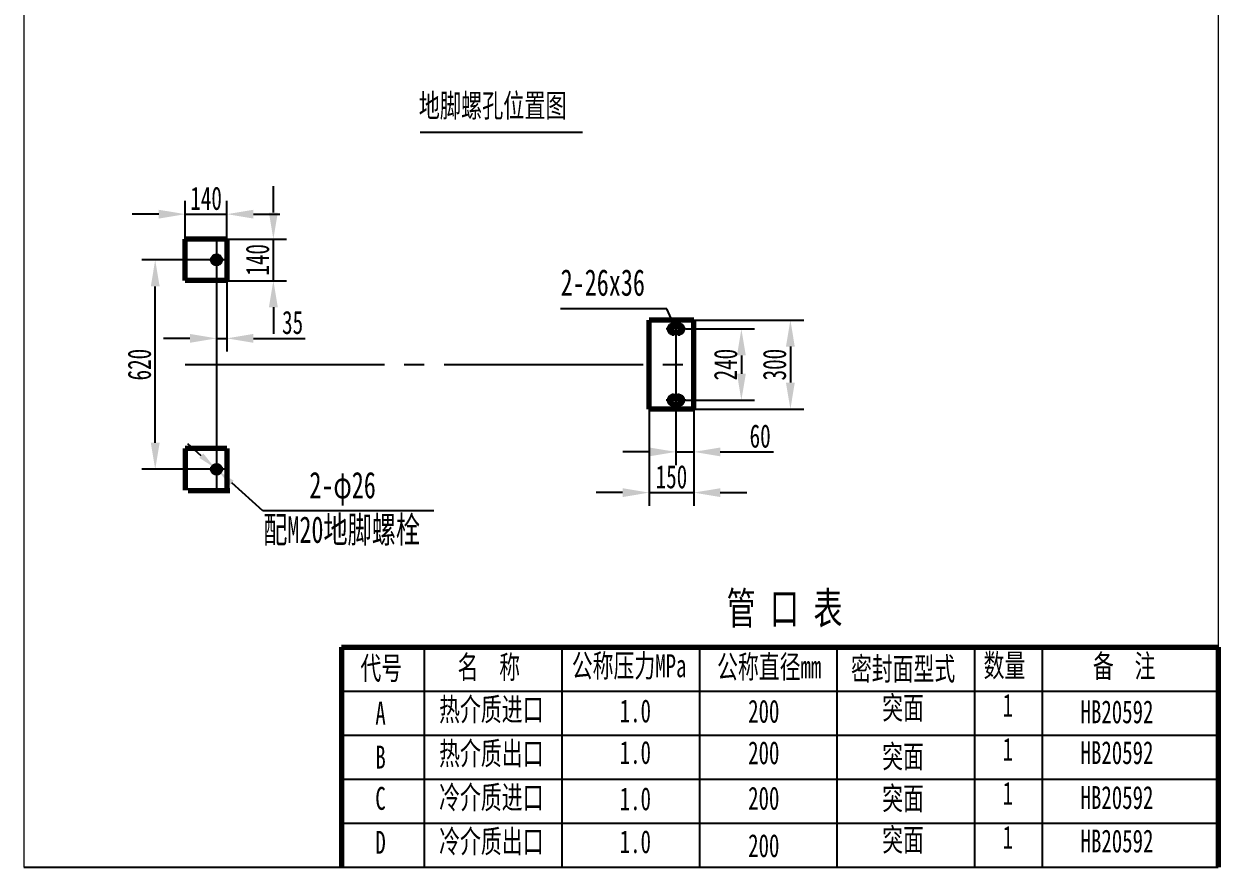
# Model space of a CAD drawing. Header units: millimetres. Extents: x -1351 to 1275, y 768 to 1047.
# Drawn here: x -1350.7 to -1170.7, y 774.8 to 901.9 of the extents above; entities that cross this region are included whole.
import ezdxf

# ---------------------------------------------------------------- set-up
doc = ezdxf.new("R2010")
doc.units = ezdxf.units.MM
doc.linetypes.add('EB_DASHDOT', pattern=[39, 30, -3, 3, -3])
doc.layers.get('0').update_dxf_attribs({"lineweight": 0})
for name, color, linetype, lineweight in [('CAXA0', 7, 'Continuous', 70), ('CAXA1', 1, 'EB_DASHDOT', 25), ('CAXA3', 7, 'Continuous', 25), ('CAXA4', 3, 'Continuous', 25)]:
    doc.layers.add(name, color=color, linetype=linetype, lineweight=lineweight)
doc.styles.add('标准', font='SIMFANG.TTF', dxfattribs={"width": 0.667})
doc.dimstyles.new('标准', dxfattribs={"dimtxt": 3.5, "dimasz": 4, "dimexe": 2, "dimexo": 0, "dimtad": 1, "dimdec": 1, "dimdsep": 46, "dimtxsty": '标准', "dimcen": 0, "dimdle": 6, "dimazin": 2, "dimtfac": 1, "dimtdec": 3, "dimtmove": 0, "dimatfit": 3, "dimfxl": 0, "dimtolj": 1, "dimtzin": 0, "dimarcsym": 0})

# ---------------------------------------------------------------- blocks, each defined once
blk = doc.blocks.new('*D17')
at = {"layer": 'CAXA4', "color": 0, "lineweight": -2}
for p, q in [((-1321.69, 863.19), (-1321.69, 852.49)), ((-1320.12, 863.19), (-1320.12, 852.49)), ((-1325.69, 854.49), (-1329.69, 854.49)), ((-1321.69, 854.49), (-1320.12, 854.49)), ((-1316.12, 854.49), (-1308.32, 854.49))]:
    blk.add_line(p, q, dxfattribs=at)
at = {"layer": 'CAXA4', "color": 0}
for points in [[(-1325.69, 855.16), (-1325.69, 853.82), (-1321.69, 854.49)], [(-1316.12, 855.16), (-1316.12, 853.82), (-1320.12, 854.49)]]:
    blk.add_solid(points, dxfattribs=at)
at = {"layer": 'Defpoints', "color": 0}
for p in [(-1321.69, 863.19), (-1320.12, 863.19), (-1320.12, 854.49)]:
    blk.add_point(p, dxfattribs=at)
at = {"layer": 'CAXA4', "color": 0, "insert": (-1310.22, 856.87), "char_height": 3.5, "attachment_point": 5, "style": '标准'}
blk.add_mtext('\\A1;\\fFangSong_GB2312;35', dxfattribs=at)
blk = doc.blocks.new('*D18')
at = {"layer": 'CAXA4', "color": 0, "lineweight": -2}
for p, q in [((-1326.39, 869.46), (-1326.39, 875.22)), ((-1320.12, 869.46), (-1320.12, 875.22)), ((-1330.39, 873.22), (-1334.39, 873.22)), ((-1326.39, 873.22), (-1320.12, 873.22)), ((-1316.12, 873.22), (-1312.12, 873.22))]:
    blk.add_line(p, q, dxfattribs=at)
at = {"layer": 'CAXA4', "color": 0}
for points in [[(-1330.39, 873.88), (-1330.39, 872.55), (-1326.39, 873.22)], [(-1316.12, 873.88), (-1316.12, 872.55), (-1320.12, 873.22)]]:
    blk.add_solid(points, dxfattribs=at)
at = {"layer": 'Defpoints', "color": 0}
for p in [(-1320.12, 873.22), (-1326.39, 869.46), (-1320.12, 869.46)]:
    blk.add_point(p, dxfattribs=at)
at = {"layer": 'CAXA4', "color": 0, "insert": (-1323.26, 875.59), "char_height": 3.5, "attachment_point": 5, "style": '标准'}
blk.add_mtext('\\A1;\\fFangSong_GB2312;140', dxfattribs=at)
blk = doc.blocks.new('*D1')
at = {"layer": 'CAXA4', "color": 0, "lineweight": -2}
for p, q in [((-1249.76, 857.25), (-1233.19, 857.25)), ((-1235.19, 853.25), (-1235.19, 847.81)), ((-1249.76, 843.81), (-1233.19, 843.81))]:
    blk.add_line(p, q, dxfattribs=at)
at = {"layer": 'CAXA4', "color": 0}
for points in [[(-1235.86, 853.25), (-1234.53, 853.25), (-1235.19, 857.25)], [(-1235.86, 847.81), (-1234.53, 847.81), (-1235.19, 843.81)]]:
    blk.add_solid(points, dxfattribs=at)
at = {"layer": 'Defpoints', "color": 0}
for p in [(-1249.76, 857.25), (-1249.76, 843.81), (-1235.19, 843.81)]:
    blk.add_point(p, dxfattribs=at)
at = {"layer": 'CAXA4', "color": 0, "insert": (-1237.57, 850.53), "char_height": 3.5, "attachment_point": 5, "rotation": 90, "style": '标准'}
blk.add_mtext('\\A1;\\fFangSong_GB2312;300', dxfattribs=at)
blk = doc.blocks.new('*D2')
at = {"layer": 'CAXA4', "color": 0, "lineweight": -2}
for p, q in [((-1250.97, 855.91), (-1240.58, 855.91)), ((-1242.58, 851.91), (-1242.58, 849.16)), ((-1250.97, 845.16), (-1240.58, 845.16))]:
    blk.add_line(p, q, dxfattribs=at)
at = {"layer": 'CAXA4', "color": 0}
for points in [[(-1243.24, 851.91), (-1241.91, 851.91), (-1242.58, 855.91)], [(-1243.24, 849.16), (-1241.91, 849.16), (-1242.58, 845.16)]]:
    blk.add_solid(points, dxfattribs=at)
at = {"layer": 'Defpoints', "color": 0}
for p in [(-1250.97, 855.91), (-1250.97, 845.16), (-1242.58, 845.16)]:
    blk.add_point(p, dxfattribs=at)
at = {"layer": 'CAXA4', "color": 0, "insert": (-1244.95, 850.53), "char_height": 3.5, "attachment_point": 5, "rotation": 90, "style": '标准'}
blk.add_mtext('\\A1;\\fFangSong_GB2312;240', dxfattribs=at)
blk = doc.blocks.new('*D3')
at = {"layer": 'CAXA4', "color": 0, "lineweight": -2}
for p, q in [((-1252.44, 843.81), (-1252.44, 835.37)), ((-1249.76, 843.81), (-1249.76, 835.37)), ((-1256.44, 837.37), (-1260.44, 837.37)), ((-1252.44, 837.37), (-1249.76, 837.37)), ((-1245.76, 837.37), (-1237.74, 837.37))]:
    blk.add_line(p, q, dxfattribs=at)
at = {"layer": 'CAXA4', "color": 0}
for points in [[(-1256.44, 838.03), (-1256.44, 836.7), (-1252.44, 837.37)], [(-1245.76, 838.03), (-1245.76, 836.7), (-1249.76, 837.37)]]:
    blk.add_solid(points, dxfattribs=at)
at = {"layer": 'Defpoints', "color": 0}
for p in [(-1252.44, 843.81), (-1249.76, 843.81), (-1249.76, 837.37)]:
    blk.add_point(p, dxfattribs=at)
at = {"layer": 'CAXA4', "color": 0, "insert": (-1239.75, 839.74), "char_height": 3.5, "attachment_point": 5, "style": '标准'}
blk.add_mtext('\\A1;\\fFangSong_GB2312;60', dxfattribs=at)
blk = doc.blocks.new('*D4')
at = {"layer": 'CAXA4', "color": 0, "lineweight": -2}
for p, q in [((-1256.48, 843.81), (-1256.48, 829.23)), ((-1249.76, 843.81), (-1249.76, 829.23)), ((-1260.48, 831.23), (-1264.48, 831.23)), ((-1256.48, 831.23), (-1249.76, 831.23)), ((-1245.76, 831.23), (-1241.76, 831.23))]:
    blk.add_line(p, q, dxfattribs=at)
at = {"layer": 'CAXA4', "color": 0}
for points in [[(-1260.48, 831.89), (-1260.48, 830.56), (-1256.48, 831.23)], [(-1245.76, 831.89), (-1245.76, 830.56), (-1249.76, 831.23)]]:
    blk.add_solid(points, dxfattribs=at)
at = {"layer": 'Defpoints', "color": 0}
for p in [(-1256.48, 843.81), (-1249.76, 843.81), (-1249.76, 831.23)]:
    blk.add_point(p, dxfattribs=at)
at = {"layer": 'CAXA4', "color": 0, "insert": (-1253.12, 833.6), "char_height": 3.5, "attachment_point": 5, "style": '标准'}
blk.add_mtext('\\A1;\\fFangSong_GB2312;150', dxfattribs=at)
blk = doc.blocks.new('*D5')
at = {"layer": 'CAXA4', "color": 0, "lineweight": -2}
for p, q in [((-1326.65, 866.33), (-1332.93, 866.33)), ((-1330.93, 838.74), (-1330.93, 862.33)), ((-1326.39, 834.74), (-1332.93, 834.74))]:
    blk.add_line(p, q, dxfattribs=at)
at = {"layer": 'CAXA4', "color": 0}
for points in [[(-1331.59, 862.33), (-1330.26, 862.33), (-1330.93, 866.33)], [(-1331.59, 838.74), (-1330.26, 838.74), (-1330.93, 834.74)]]:
    blk.add_solid(points, dxfattribs=at)
at = {"layer": 'Defpoints', "color": 0}
for p in [(-1330.93, 866.33), (-1326.65, 866.33), (-1326.39, 834.74)]:
    blk.add_point(p, dxfattribs=at)
at = {"layer": 'CAXA4', "color": 0, "insert": (-1333.3, 850.53), "char_height": 3.5, "attachment_point": 5, "rotation": 90, "style": '标准'}
blk.add_mtext('\\A1;\\fFangSong_GB2312;620', dxfattribs=at)
blk = doc.blocks.new('*D6')
at = {"layer": 'CAXA4', "color": 0, "lineweight": -2}
for p, q in [((-1313.12, 873.46), (-1313.12, 877.46)), ((-1320.12, 869.46), (-1311.12, 869.46)), ((-1313.12, 863.19), (-1313.12, 869.46)), ((-1320.12, 863.19), (-1311.12, 863.19)), ((-1313.12, 859.19), (-1313.12, 855.19))]:
    blk.add_line(p, q, dxfattribs=at)
at = {"layer": 'CAXA4', "color": 0}
for points in [[(-1313.79, 873.46), (-1312.45, 873.46), (-1313.12, 869.46)], [(-1313.79, 859.19), (-1312.45, 859.19), (-1313.12, 863.19)]]:
    blk.add_solid(points, dxfattribs=at)
at = {"layer": 'Defpoints', "color": 0}
for p in [(-1320.12, 869.46), (-1313.12, 869.46), (-1320.12, 863.19)]:
    blk.add_point(p, dxfattribs=at)
at = {"layer": 'CAXA4', "color": 0, "insert": (-1315.5, 866.33), "char_height": 3.5, "attachment_point": 5, "rotation": 90, "style": '标准'}
blk.add_mtext('\\A1;\\fFangSong_GB2312;140', dxfattribs=at)

msp = doc.modelspace()

# ---------------------------------------------------------------- hatches: boundary and pattern name
at = {"layer": 'CAXA3', "linetype": 'Continuous', "lineweight": 25}
for points in [[(-1321.96828, 834.99266), (-1324.27971, 836.45888), (-1323.67923, 837.12928)], [(-1321.41051, 834.49307), (-1319.69956, 832.35645), (-1319.09908, 833.02685)]]:
    msp.add_hatch(color=0, dxfattribs=at).paths.add_polyline_path(points, flags=0)

# ---------------------------------------------------------------- linework, layer by layer
for p, q in [((-1350.72273, 1045.75175), (-1350.72273, 774.75175)), ((-1170.72273, 1036.95138), (-1170.72273, 774.75175))]:
    msp.add_line(p, q)
at = {"layer": 'CAXA0', "color": 0, "linetype": 'Continuous', "lineweight": 70}
for p, q in [((-1320.1214, 869.46286), (-1326.3934, 869.46286)), ((-1326.3934, 863.19086), (-1326.3934, 869.46286)), ((-1320.1214, 869.46286), (-1320.1214, 863.19086)), ((-1320.1214, 863.19086), (-1326.3934, 863.19086)), ((-1256.47541, 843.81486), (-1256.47541, 857.25486)), ((-1249.75541, 857.25486), (-1256.47541, 857.25486)), ((-1249.75541, 843.81486), (-1249.75541, 857.25486)), ((-1251.99541, 856.49326), (-1252.89141, 856.49326)), ((-1251.99541, 855.32846), (-1252.89141, 855.32846)), ((-1251.99541, 845.74126), (-1252.89141, 845.74126)), ((-1251.99541, 844.57646), (-1252.89141, 844.57646)), ((-1249.75541, 843.81486), (-1256.47541, 843.81486)), ((-1320.1214, 837.87886), (-1326.3934, 837.87886)), ((-1326.3934, 837.87886), (-1326.3934, 831.60686)), ((-1320.1214, 837.87886), (-1320.1214, 831.60686)), ((-1321.96828, 834.99266), (-1321.41051, 834.49307)), ((-1319.6734, 831.51428), (-1325.9454, 831.51428)), ((-1302.82953, 807.92935), (-1170.72273, 807.92935)), ((-1302.82953, 807.92935), (-1302.82953, 774.75175)), ((-1170.72273, 807.92935), (-1170.72273, 774.75175))]:
    msp.add_line(p, q, dxfattribs=at)
for centre in [(-1321.6894, 866.32686), (-1321.6894, 834.74286)]:
    msp.add_circle(centre, 0.5824, dxfattribs=at)
for centre, start, end in [((-1252.89141, 855.91086), 90, 270), ((-1251.99541, 855.91086), 270, 90), ((-1252.89141, 845.15886), 90, 270), ((-1251.99541, 845.15886), 270, 90)]:
    msp.add_arc(centre, 0.5824, start, end, dxfattribs=at)
at = {"layer": 'CAXA1', "color": 0, "linetype": 'EB_DASHDOT', "lineweight": 25}
for p, q in [((-1321.6894, 869.46286), (-1321.6894, 863.19086)), ((-1319.7637, 866.32686), (-1326.64634, 866.32686)), ((-1321.6894, 863.19086), (-1321.6894, 837.87886)), ((-1252.89141, 856.94126), (-1252.89141, 854.88046)), ((-1252.44341, 857.25486), (-1252.44341, 843.81486)), ((-1251.99541, 856.94126), (-1251.99541, 854.88046)), ((-1250.96501, 855.91086), (-1253.92181, 855.91086)), ((-1326.3934, 850.53486), (-1249.20655, 850.53486)), ((-1252.89141, 844.12846), (-1252.89141, 846.18926)), ((-1251.99541, 844.12846), (-1251.99541, 846.18926)), ((-1250.96501, 845.15886), (-1253.92181, 845.15886)), ((-1321.6894, 837.87886), (-1321.6894, 831.60686)), ((-1319.77247, 834.74286), (-1326.64634, 834.74286))]:
    msp.add_line(p, q, dxfattribs=at)
at = {"layer": 'CAXA3', "color": 0}
msp.add_line((-1291.00438, 885.57207), (-1266.54942, 885.57207), dxfattribs=at)
at = {"layer": 'CAXA3', "color": 0, "linetype": 'Continuous', "lineweight": 25}
for p, q in [((-1253.80756, 858.92407), (-1269.8636, 858.92407)), ((-1252.44341, 855.91086), (-1253.80756, 858.92407)), ((-1323.97947, 836.79408), (-1325.99066, 838.5955)), ((-1314.7115, 828.49278), (-1319.39932, 832.69165)), ((-1288.94504, 828.49278), (-1314.7115, 828.49278))]:
    msp.add_line(p, q, dxfattribs=at)
at = {"layer": 'CAXA4', "color": 0, "linetype": 'Continuous', "lineweight": 25}
for p, q in [((-1290.38793, 807.92935), (-1290.38793, 774.75175)), ((-1269.65193, 807.92935), (-1269.65193, 774.75175)), ((-1248.91593, 807.92935), (-1248.91593, 774.75175)), ((-1228.17993, 807.92935), (-1228.17993, 774.75175)), ((-1207.44393, 807.92935), (-1207.44393, 774.75175)), ((-1197.24856, 807.95752), (-1197.24856, 774.77992)), ((-1302.82953, 801.29383), (-1170.72273, 801.29383)), ((-1302.82953, 794.65831), (-1170.72273, 794.65831)), ((-1302.82953, 788.02279), (-1170.72273, 788.02279)), ((-1302.82953, 781.38727), (-1170.72273, 781.38727)), ((-1350.72273, 774.75175), (-1170.72273, 774.75175))]:
    msp.add_line(p, q, dxfattribs=at)

# ---------------------------------------------------------------- texts
at = {"layer": 'CAXA4', "color": 0, "linetype": 'Continuous', "lineweight": 25, "attachment_point": 1, "style": '标准'}
for s, insert, char_height in [('\\fFangSong_GB2312|b0|i0|p34;地脚螺孔位置图', (-1291.20722, 891.3486), 3.5), ('\\fFangSong_GB2312|b0|i0|p34;2-26x36', (-1269.82031, 864.91175), 4), ('\\fFangSong_GB2312|b0|i0|p34;2-φ26', (-1307.69353, 834.36773), 4), ('\\fFangSong_GB2312|b0|i0|p34;配M20地脚螺栓', (-1314.65148, 827.6512), 4), ('\\fFangSong_GB2312|b0|i0|p34; 管 口 表', (-1246.9797, 816.19792), 4.8), ('{\\fFangSong_GB2312|b0|i0|c134|p34; 代号}', (-1301.56595, 806.49364), 3.456), ('{\\fFangSong_GB2312|b0|i0|c134|p34; 名  称}', (-1286.92136, 806.6461), 3.456), ('{\\fFangSong_GB2312|b0|i0|c134|p34; 公称压力MPa}', (-1269.70415, 806.84991), 3.456), ('{\\fFangSong_GB2312|b0|i0|c134|p34; 公称直径mm}', (-1247.80583, 806.68694), 3.456), ('{\\fFangSong_GB2312|b0|i0|c134|p34; 密封面型式}', (-1227.63571, 806.38788), 3.456), ('\\fFangSong_GB2312|b0|i0|p34;数量', (-1206.06884, 806.91092), 3.456), ('\\fFangSong_GB2312|b0|i0|p34;备  注', (-1189.59216, 806.79838), 3.456), ('\\fFangSong_GB2312|b0|i0|p34;突面', (-1221.35666, 800.51267), 3.456), ('\\fFangSong_GB2312|b0|i0|p34;A', (-1297.74976, 799.70462), 3.456), ('{\\fFangSong_GB2312|b0|i0|c134|p34; 热介质进口}', (-1289.70351, 800.2725), 3.456), ('{\\fFangSong_GB2312|b0|i0|c134|p34;1.0}', (-1260.91033, 800.04079), 3.456), ('\\fFangSong_GB2312|b0|i0|p34;200', (-1241.55476, 799.98772), 3.456), ('\\fFangSong_GB2312|b0|i0|p34;1', (-1203.20195, 800.88908), 3.456), ('{\\fSimSun|b0|i0|c134|p2;  HB20592}', (-1194.58786, 799.90534), 3.456), ('{\\fFangSong_GB2312|b0|i0|c134|p34; 热介质出口}', (-1289.70351, 793.63698), 3.456), ('\\fFangSong_GB2312|b0|i0|p34;1', (-1203.20195, 794.25356), 3.456), ('\\fFangSong_GB2312|b0|i0|p34;B', (-1297.74976, 793.0691), 3.456), ('{\\fFangSong_GB2312|b0|i0|c134|p50;1.0\\fFangSong_GB2312|b0|i0|c134|p34;}', (-1260.91033, 793.77493), 3.456), ('\\fFangSong_GB2312|b0|i0|p34;200', (-1241.55476, 793.73056), 3.456), ('\\fFangSong_GB2312|b0|i0|p34;突面', (-1221.35666, 793.15961), 3.456), ('{\\fSimSun|b0|i0|c134|p2;  HB20592}', (-1194.58786, 793.74633), 3.456), ('\\fFangSong_GB2312|b0|i0|p34;C', (-1297.74976, 786.84853), 3.456), ('{\\fFangSong_GB2312|b0|i0|c134|p34; 冷介质进口}', (-1289.70351, 787.00146), 3.456), ('{\\fFangSong_GB2312|b0|i0|c134|p50;1.0\\fFangSong_GB2312|b0|i0|c134|p34;}', (-1260.91033, 786.79004), 3.456), ('\\fFangSong_GB2312|b0|i0|p34;200', (-1241.55476, 786.87747), 3.456), ('\\fFangSong_GB2312|b0|i0|p34;突面', (-1221.35666, 786.85698), 3.456), ('\\fFangSong_GB2312|b0|i0|p34;1', (-1203.20195, 787.61804), 3.456), ('{\\fSimSun|b0|i0|c134|p2;  HB20592}', (-1194.58786, 786.98152), 3.456), ('\\fFangSong_GB2312|b0|i0|p34;D', (-1297.74976, 780.21301), 3.456), ('{\\fFangSong_GB2312|b0|i0|c134|p34; 冷介质出口}', (-1289.70351, 780.36594), 3.456), ('{\\fFangSong_GB2312|b0|i0|c134|p50;1.0\\fFangSong_GB2312|b0|i0|c134|p34;}', (-1260.91033, 780.31875), 3.456), ('\\fFangSong_GB2312|b0|i0|p34;200', (-1241.55476, 779.72643), 3.456), ('\\fFangSong_GB2312|b0|i0|p34;突面', (-1221.35666, 780.60611), 3.456), ('\\fFangSong_GB2312|b0|i0|p34;1', (-1203.20195, 780.98252), 3.456), ('{\\fSimSun|b0|i0|c134|p2;  HB20592\\fFangSong_GB2312|b0|i0|c134|p34;}', (-1194.58786, 780.41865), 3.456)]:
    msp.add_mtext(s, dxfattribs=dict(at, insert=insert, char_height=char_height))

# ---------------------------------------------------------------- dimensions: what is measured, and where the dimension line sits
at = {"layer": 'CAXA4', "color": 0}
for base, p1, p2, text, picture, middle in [((-1320.1214, 873.21653), (-1326.3934, 869.46286), (-1320.1214, 869.46286), '\\fFangSong_GB2312;140', '*D18', (-1323.2574, 875.59153)), ((-1320.1214, 854.49133), (-1321.6894, 863.19086), (-1320.1214, 863.19086), '\\fFangSong_GB2312;35', '*D17', (-1310.22188, 856.86633)), ((-1249.75541, 831.22604), (-1256.47541, 843.81486), (-1249.75541, 843.81486), '\\fFangSong_GB2312;150', '*D4', (-1253.11541, 833.60104)), ((-1249.75541, 837.36571), (-1252.44341, 843.81486), (-1249.75541, 843.81486), '\\fFangSong_GB2312;60', '*D3', (-1239.74863, 839.74071))]:
    dim = msp.add_linear_dim(base=base, p1=p1, p2=p2, text=text, dimstyle='标准', dxfattribs=at)
    dim.commit()
    dim.dimension.update_dxf_attribs({"geometry": picture, "text_midpoint": middle})
for base, p1, p2, text, picture, middle in [((-1313.1214, 869.46286), (-1320.1214, 863.19086), (-1320.1214, 869.46286), '\\fFangSong_GB2312;140', '*D6', (-1315.4964, 866.32686)), ((-1330.92601, 866.32686), (-1326.3934, 834.74286), (-1326.64634, 866.32686), '\\fFangSong_GB2312;620', '*D5', (-1333.30101, 850.53486)), ((-1235.192, 843.81486), (-1249.75541, 857.25486), (-1249.75541, 843.81486), '\\fFangSong_GB2312;300', '*D1', (-1237.567, 850.53486)), ((-1242.57781, 845.15886), (-1250.96501, 855.91086), (-1250.96501, 845.15886), '\\fFangSong_GB2312;240', '*D2', (-1244.95281, 850.53486))]:
    dim = msp.add_linear_dim(base=base, p1=p1, p2=p2, angle=90, text=text, dimstyle='标准', dxfattribs=at)
    dim.commit()
    dim.dimension.update_dxf_attribs({"geometry": picture, "text_midpoint": middle})

doc.saveas('drawing.dxf')
